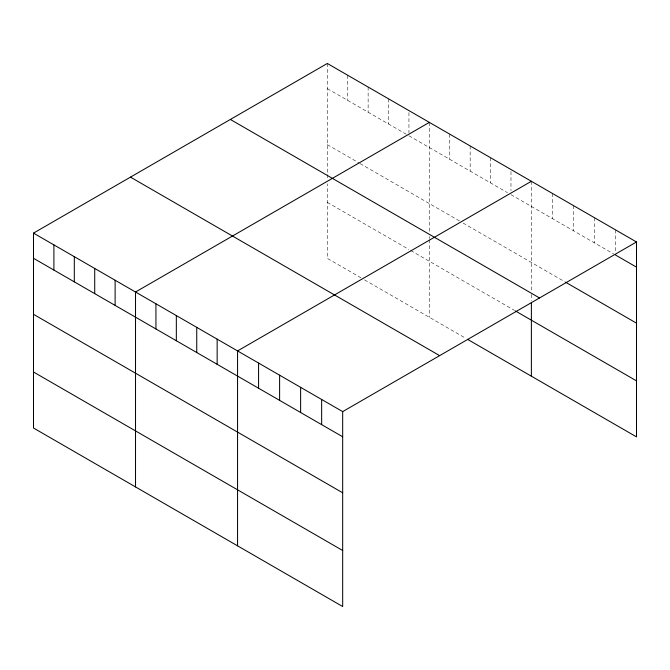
<?xml version="1.0" encoding="UTF-8"?>
<svg xmlns="http://www.w3.org/2000/svg" width="670" height="670" viewBox="0 0 670 670"><rect width="100%" height="100%" fill="white"/><g stroke="black" fill="none" stroke-linecap="round" stroke-linejoin="round"><path stroke-width="0.5" stroke-dasharray="3.35 2.51" d="M327.32 63.474L327.32 173.513M327.32 88.641L406.288 134.234M408.943 135.767L507.425 192.625M510.976 194.677L613.72 253.997M327.32 144.661L359.262 163.095M360.15 163.614L459.519 220.983M463.062 223.026L564.668 281.685M327.32 202.374L408.943 249.491M410.718 250.521L514.527 310.445M361.038 277.849L327.32 258.385L327.32 183.823M364.589 279.901L465.725 338.291M615.479 229.844L615.479 252.992M594.449 217.7L594.449 242.867M573.428 205.564L573.428 230.731M552.407 193.429L552.407 218.596M531.377 181.285L531.377 291.324M531.377 294.415L531.377 300.604M510.976 171.52L510.976 190.648M490.566 157.726L490.566 182.893M470.164 145.943L470.164 171.11M449.754 134.159L449.754 159.326M429.353 122.384L429.353 232.423M429.353 236.543L429.353 238.604M429.353 239.634L429.353 317.287M408.943 112.61L408.943 132.744M388.541 98.817L388.541 123.983M368.132 87.041L368.132 112.208M347.73 75.258L347.73 100.425M327.32 174.543L327.32 179.694"/><path stroke-width="1" d="M33.5 233.118L342.68 411.615L342.68 606.526L33.5 428.021L33.5 233.118L327.32 63.474L636.5 241.979L636.5 436.882L467.501 339.313M429.353 122.384L135.524 292.019L135.524 486.931M531.377 181.285L237.557 350.921L237.557 545.832M342.68 411.615L636.5 241.979M615.479 255.002L636.5 267.146M565.547 282.196L636.5 323.158M230.363 119.461L539.534 297.957M515.414 310.964L636.5 380.87M130.466 177.131L439.637 355.636M33.5 258.285L342.68 436.781M33.5 314.297L342.68 492.793M33.5 372.009L342.68 550.506M531.377 302.664L531.377 376.197M321.65 399.479L321.65 424.646M300.629 387.335L300.629 412.502M279.608 375.2L279.608 400.367M258.578 363.065L258.578 388.232M217.147 339.146L217.147 364.312M196.745 327.362L196.745 352.529M176.336 315.578L176.336 340.745M155.934 303.803L155.934 328.97M115.123 280.236L115.123 305.403M94.713 268.461L94.713 293.628M74.311 256.677L74.311 281.844M53.901 244.893L53.901 270.06"/></g></svg>
